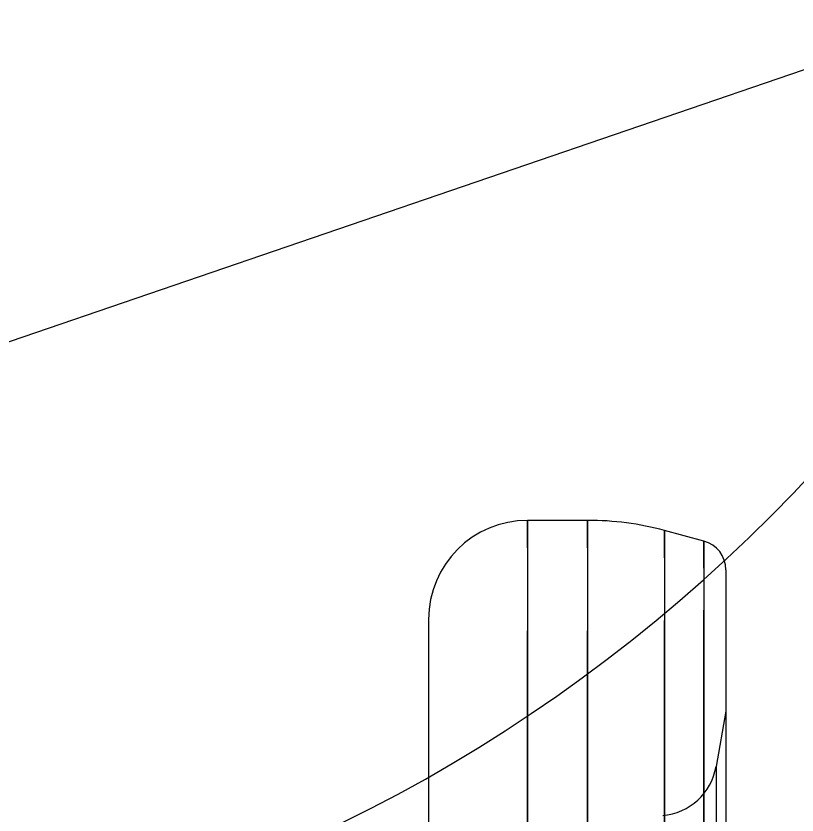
# Model space of a CAD drawing. Header units: metres. Extents: x 0 to 63075, y 0 to 44550.
# Drawn here: x 14098.3 to 14182.4, y 27399.6 to 27485.6 of the extents above; entities that cross this region are included whole.
import ezdxf

# ---------------------------------------------------------------- set-up
doc = ezdxf.new("R2010")
doc.units = ezdxf.units.M
doc.header["$LTSCALE"] = 75
doc.linetypes.add('HIDDEN2', pattern=[4.7625, 3.175, -1.5875])
for name, color, linetype in [('SDM', 7, 'Continuous'), ('SL1', 8, 'Continuous'), ('SL4', 4, 'Continuous'), ('ST1', 7, 'HIDDEN2')]:
    doc.layers.add(name, color=color, linetype=linetype)

# ---------------------------------------------------------------- blocks, each defined once
blk = doc.blocks.new('A$C1d93b9d1')
at = {"layer": 'SL1'}
blk.add_line((6015.08, 3208.309), (5834.107, 3146.365), dxfattribs=at)
blk.add_arc((5798.635, 3250), 171.45, 193.60643, 339.18626, dxfattribs=at)
blk = doc.blocks.new('A$C429c7d53')
at = {"layer": 'SL4'}
for p, q in [((439.12, 341.283), (432.667, 341.283)), ((432.667, 341.283), (432.667, 91.283)), ((439.12, 341.283), (439.12, 91.283)), ((451.628, 339.06), (447.403, 340.192)), ((447.403, 340.192), (447.403, 92.373)), ((451.628, 339.06), (451.628, 93.505)), ((454, 335.969), (454, 96.596)), ((422, 330.616), (422, 101.949))]:
    blk.add_line(p, q, dxfattribs=at)
for centre, radius, start, end in [((432.667, 330.616), 10.667, 90, 180), ((439.12, 309.282), 32, 75, 90), ((450.8, 335.969), 3.2, 359.99999, 75)]:
    blk.add_arc(centre, radius, start, end, dxfattribs=at)
at = {"layer": 'ST1'}
for p, q in [((432.667, 338.312), (432.667, 341.283)), ((439.12, 338.312), (439.12, 341.283)), ((447.403, 337.248), (447.403, 340.192)), ((451.628, 336.143), (451.628, 339.06)), ((432.667, 91.283), (432.667, 338.312)), ((439.12, 91.283), (439.12, 338.312)), ((447.403, 92.373), (447.403, 337.248)), ((451.628, 93.505), (451.628, 336.143)), ((454, 320.747), (452.948, 314.783)), ((452.948, 314.775), (452.948, 117.823))]:
    blk.add_line(p, q, dxfattribs=at)
blk.add_arc((446.646, 315.894), 6.4, 275, 350, dxfattribs=at)

msp = doc.modelspace()

# ---------------------------------------------------------------- block references
at = {"layer": 'SDM'}
for name, p in [('A$C1d93b9d1', (8259.513, 24302.833)), ('A$C429c7d53', (13720.74, 27090.066))]:
    msp.add_blockref(name, p, dxfattribs=at)

doc.saveas('drawing.dxf')
